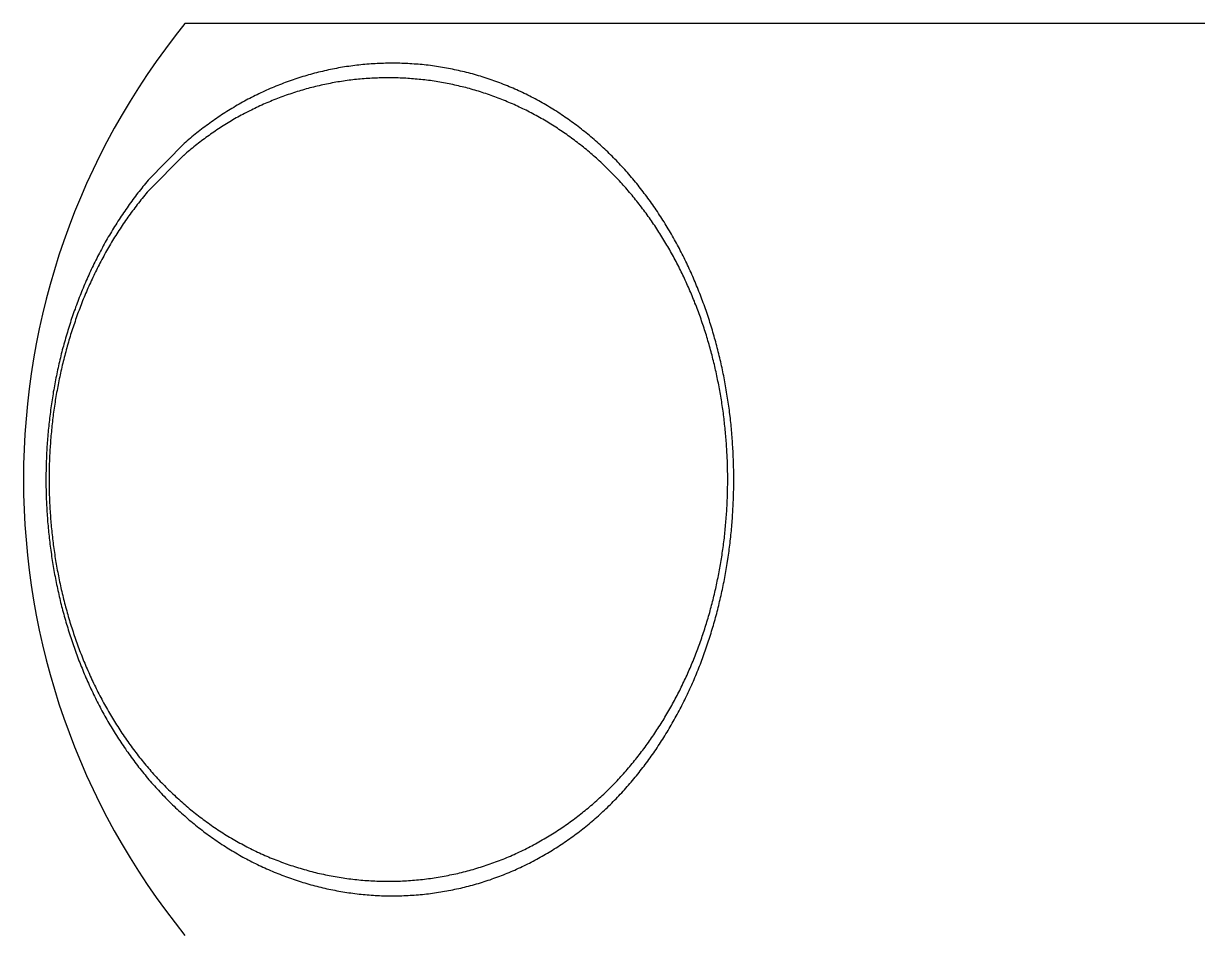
# Model space of a CAD drawing. Header units: millimetres. Extents: x 0 to 3800, y -67 to 2530.
# Drawn here: x 2319.7 to 2333.95, y 1515.23 to 1526.29 of the extents above; entities that cross this region are included whole.
import ezdxf

# ---------------------------------------------------------------- set-up
doc = ezdxf.new("R2010")
doc.units = ezdxf.units.MM
doc.layers.add('내부선 및 부속', color=4, linetype='Continuous')

msp = doc.modelspace()

# ---------------------------------------------------------------- linework, layer by layer
at = {"layer": '내부선 및 부속', "linetype": 'Continuous'}
for p, q in [((2363.939, 1526.289), (2321.663, 1526.289)), ((2321.654, 1524.833), (2321.217, 1524.387)), ((2321.648, 1524.691), (2321.221, 1524.26))]:
    msp.add_line(p, q, dxfattribs=at)
at = {"layer": '내부선 및 부속', "linetype": 'Continuous', "flags": 128}
for points in [[(2326.269, 1516.357), (2326.29, 1516.371), (2326.31, 1516.385), (2326.33, 1516.399), (2326.351, 1516.414), (2326.371, 1516.428), (2326.391, 1516.443), (2326.411, 1516.458), (2326.431, 1516.473), (2326.45, 1516.488), (2326.47, 1516.503), (2326.489, 1516.519), (2326.509, 1516.534), (2326.528, 1516.55), (2326.547, 1516.565), (2326.567, 1516.581), (2326.586, 1516.597), (2326.605, 1516.613), (2326.624, 1516.629), (2326.642, 1516.646), (2326.661, 1516.662), (2326.68, 1516.679), (2326.698, 1516.695), (2326.716, 1516.712), (2326.735, 1516.729), (2326.753, 1516.746), (2326.771, 1516.763), (2326.789, 1516.78), (2326.807, 1516.797), (2326.825, 1516.815), (2326.842, 1516.832), (2326.86, 1516.85), (2326.877, 1516.868), (2326.895, 1516.885), (2326.912, 1516.903), (2326.929, 1516.921), (2326.946, 1516.94), (2326.963, 1516.958), (2326.98, 1516.976), (2326.996, 1516.994), (2327.013, 1517.013), (2327.029, 1517.032), (2327.046, 1517.05), (2327.062, 1517.069), (2327.078, 1517.088), (2327.094, 1517.107), (2327.11, 1517.126), (2327.126, 1517.145), (2327.142, 1517.164), (2327.158, 1517.184), (2327.173, 1517.203), (2327.188, 1517.223), (2327.204, 1517.242), (2327.219, 1517.262), (2327.234, 1517.282), (2327.249, 1517.301), (2327.264, 1517.321), (2327.279, 1517.341), (2327.293, 1517.361), (2327.308, 1517.382), (2327.322, 1517.402), (2327.337, 1517.422), (2327.351, 1517.442), (2327.365, 1517.463), (2327.379, 1517.483), (2327.393, 1517.504), (2327.407, 1517.525), (2327.42, 1517.545), (2327.434, 1517.566), (2327.447, 1517.587), (2327.461, 1517.608), (2327.474, 1517.629), (2327.487, 1517.65), (2327.5, 1517.671), (2327.513, 1517.693), (2327.526, 1517.714), (2327.539, 1517.735), (2327.551, 1517.757), (2327.564, 1517.778), (2327.576, 1517.8), (2327.588, 1517.821), (2327.601, 1517.843), (2327.613, 1517.865), (2327.625, 1517.886), (2327.636, 1517.908), (2327.648, 1517.93), (2327.66, 1517.952), (2327.671, 1517.974), (2327.683, 1517.996), (2327.694, 1518.018), (2327.705, 1518.041), (2327.716, 1518.063), (2327.727, 1518.085), (2327.738, 1518.107), (2327.749, 1518.13), (2327.76, 1518.152), (2327.77, 1518.175), (2327.781, 1518.197), (2327.791, 1518.22), (2327.801, 1518.242), (2327.812, 1518.265), (2327.812, 1518.265), (2327.822, 1518.288), (2327.832, 1518.311), (2327.841, 1518.333), (2327.851, 1518.356), (2327.861, 1518.379), (2327.87, 1518.402), (2327.88, 1518.425), (2327.889, 1518.448), (2327.898, 1518.471), (2327.908, 1518.494), (2327.917, 1518.518), (2327.925, 1518.541), (2327.934, 1518.564), (2327.943, 1518.587), (2327.952, 1518.611), (2327.96, 1518.634), (2327.968, 1518.657), (2327.977, 1518.681), (2327.985, 1518.704), (2327.993, 1518.728), (2328.001, 1518.751), (2328.009, 1518.775), (2328.017, 1518.799), (2328.024, 1518.822), (2328.032, 1518.846), (2328.04, 1518.87), (2328.047, 1518.893), (2328.054, 1518.917), (2328.061, 1518.941), (2328.068, 1518.965), (2328.075, 1518.988), (2328.082, 1519.012), (2328.089, 1519.036), (2328.096, 1519.06), (2328.102, 1519.084), (2328.109, 1519.108), (2328.115, 1519.132), (2328.122, 1519.156), (2328.128, 1519.18), (2328.134, 1519.204), (2328.14, 1519.229), (2328.146, 1519.253), (2328.151, 1519.277), (2328.157, 1519.301), (2328.163, 1519.325), (2328.168, 1519.349), (2328.174, 1519.374), (2328.179, 1519.398), (2328.184, 1519.422), (2328.189, 1519.447), (2328.194, 1519.471), (2328.199, 1519.495), (2328.204, 1519.52), (2328.209, 1519.544), (2328.213, 1519.569), (2328.218, 1519.593), (2328.222, 1519.617), (2328.227, 1519.642), (2328.231, 1519.666), (2328.235, 1519.691), (2328.239, 1519.715), (2328.243, 1519.74), (2328.247, 1519.765), (2328.251, 1519.789), (2328.254, 1519.814), (2328.258, 1519.838), (2328.261, 1519.863), (2328.265, 1519.888), (2328.268, 1519.912), (2328.271, 1519.937), (2328.274, 1519.962), (2328.277, 1519.986), (2328.28, 1520.011), (2328.283, 1520.036), (2328.286, 1520.06), (2328.288, 1520.085), (2328.291, 1520.11), (2328.293, 1520.135), (2328.295, 1520.159), (2328.298, 1520.184), (2328.3, 1520.209), (2328.302, 1520.234), (2328.304, 1520.258), (2328.306, 1520.283), (2328.307, 1520.308), (2328.309, 1520.333), (2328.311, 1520.358), (2328.312, 1520.382), (2328.313, 1520.407), (2328.315, 1520.432), (2328.316, 1520.457), (2328.317, 1520.482), (2328.318, 1520.506), (2328.319, 1520.531), (2328.32, 1520.556), (2328.32, 1520.581), (2328.321, 1520.606), (2328.322, 1520.631), (2328.322, 1520.656), (2328.322, 1520.68), (2328.322, 1520.68), (2328.323, 1520.705), (2328.323, 1520.73), (2328.323, 1520.755), (2328.323, 1520.78), (2328.323, 1520.805), (2328.322, 1520.829), (2328.322, 1520.854), (2328.322, 1520.879), (2328.321, 1520.904), (2328.321, 1520.929), (2328.32, 1520.954), (2328.319, 1520.979), (2328.318, 1521.003), (2328.317, 1521.028), (2328.316, 1521.053), (2328.315, 1521.078), (2328.314, 1521.103), (2328.312, 1521.128), (2328.311, 1521.152), (2328.309, 1521.177), (2328.308, 1521.202), (2328.306, 1521.227), (2328.304, 1521.252), (2328.302, 1521.276), (2328.3, 1521.301), (2328.298, 1521.326), (2328.296, 1521.351), (2328.294, 1521.375), (2328.291, 1521.4), (2328.289, 1521.425), (2328.286, 1521.45), (2328.283, 1521.474), (2328.281, 1521.499), (2328.278, 1521.524), (2328.275, 1521.548), (2328.272, 1521.573), (2328.269, 1521.598), (2328.265, 1521.622), (2328.262, 1521.647), (2328.259, 1521.672), (2328.255, 1521.696), (2328.251, 1521.721), (2328.248, 1521.745), (2328.244, 1521.77), (2328.24, 1521.794), (2328.236, 1521.819), (2328.232, 1521.844), (2328.227, 1521.868), (2328.223, 1521.892), (2328.219, 1521.917), (2328.214, 1521.941), (2328.21, 1521.966), (2328.205, 1521.99), (2328.2, 1522.015), (2328.195, 1522.039), (2328.19, 1522.063), (2328.185, 1522.088), (2328.18, 1522.112), (2328.175, 1522.136), (2328.169, 1522.16), (2328.164, 1522.185), (2328.158, 1522.209), (2328.153, 1522.233), (2328.147, 1522.257), (2328.141, 1522.281), (2328.135, 1522.306), (2328.129, 1522.33), (2328.123, 1522.354), (2328.116, 1522.378), (2328.11, 1522.402), (2328.104, 1522.426), (2328.097, 1522.45), (2328.09, 1522.474), (2328.084, 1522.498), (2328.077, 1522.522), (2328.07, 1522.545), (2328.063, 1522.569), (2328.056, 1522.593), (2328.048, 1522.617), (2328.041, 1522.641), (2328.033, 1522.664), (2328.026, 1522.688), (2328.018, 1522.712), (2328.01, 1522.735), (2328.003, 1522.759), (2327.995, 1522.782), (2327.987, 1522.806), (2327.978, 1522.829), (2327.97, 1522.853), (2327.962, 1522.876), (2327.953, 1522.899), (2327.945, 1522.923), (2327.936, 1522.946), (2327.927, 1522.969), (2327.918, 1522.993), (2327.909, 1523.016), (2327.9, 1523.039), (2327.891, 1523.062), (2327.882, 1523.085), (2327.872, 1523.108), (2327.872, 1523.108), (2327.863, 1523.131), (2327.853, 1523.154), (2327.843, 1523.177), (2327.834, 1523.2), (2327.824, 1523.222), (2327.814, 1523.245), (2327.804, 1523.268), (2327.793, 1523.29), (2327.783, 1523.313), (2327.772, 1523.336), (2327.762, 1523.358), (2327.751, 1523.381), (2327.74, 1523.403), (2327.73, 1523.425), (2327.719, 1523.448), (2327.708, 1523.47), (2327.696, 1523.492), (2327.685, 1523.514), (2327.674, 1523.536), (2327.662, 1523.558), (2327.651, 1523.58), (2327.639, 1523.602), (2327.627, 1523.624), (2327.615, 1523.646), (2327.603, 1523.667), (2327.591, 1523.689), (2327.579, 1523.711), (2327.566, 1523.732), (2327.554, 1523.754), (2327.541, 1523.775), (2327.528, 1523.797), (2327.516, 1523.818), (2327.503, 1523.839), (2327.49, 1523.86), (2327.477, 1523.882), (2327.463, 1523.903), (2327.45, 1523.924), (2327.437, 1523.944), (2327.423, 1523.965), (2327.409, 1523.986), (2327.396, 1524.007), (2327.382, 1524.027), (2327.368, 1524.048), (2327.354, 1524.068), (2327.339, 1524.089), (2327.325, 1524.109), (2327.311, 1524.129), (2327.296, 1524.149), (2327.281, 1524.17), (2327.267, 1524.19), (2327.252, 1524.209), (2327.237, 1524.229), (2327.222, 1524.249), (2327.207, 1524.269), (2327.191, 1524.288), (2327.176, 1524.308), (2327.161, 1524.327), (2327.145, 1524.347), (2327.129, 1524.366), (2327.113, 1524.385), (2327.097, 1524.404), (2327.081, 1524.423), (2327.065, 1524.442), (2327.049, 1524.461), (2327.033, 1524.48), (2327.016, 1524.498), (2327, 1524.517), (2326.983, 1524.535), (2326.966, 1524.553), (2326.949, 1524.572), (2326.932, 1524.59), (2326.915, 1524.608), (2326.898, 1524.626), (2326.881, 1524.644), (2326.863, 1524.661), (2326.846, 1524.679), (2326.828, 1524.696), (2326.81, 1524.714), (2326.793, 1524.731), (2326.775, 1524.748), (2326.757, 1524.766), (2326.738, 1524.783), (2326.72, 1524.799), (2326.702, 1524.816), (2326.683, 1524.833), (2326.665, 1524.849), (2326.646, 1524.866), (2326.627, 1524.882), (2326.609, 1524.898), (2326.59, 1524.914), (2326.571, 1524.93), (2326.551, 1524.946), (2326.532, 1524.962), (2326.513, 1524.978), (2326.493, 1524.993), (2326.474, 1525.008), (2326.454, 1525.024), (2326.435, 1525.039), (2326.415, 1525.054), (2326.395, 1525.069), (2326.395, 1525.069), (2326.375, 1525.083), (2326.355, 1525.098), (2326.335, 1525.112), (2326.314, 1525.127), (2326.294, 1525.141), (2326.273, 1525.155), (2326.253, 1525.169), (2326.232, 1525.183), (2326.211, 1525.197), (2326.191, 1525.21), (2326.17, 1525.224), (2326.149, 1525.237), (2326.128, 1525.25), (2326.107, 1525.263), (2326.085, 1525.276), (2326.064, 1525.289), (2326.043, 1525.301), (2326.021, 1525.314), (2325.999, 1525.326), (2325.978, 1525.338), (2325.956, 1525.35), (2325.934, 1525.362), (2325.912, 1525.374), (2325.89, 1525.386), (2325.868, 1525.397), (2325.846, 1525.408), (2325.824, 1525.42), (2325.802, 1525.431), (2325.779, 1525.441), (2325.757, 1525.452), (2325.734, 1525.463), (2325.712, 1525.473), (2325.689, 1525.483), (2325.667, 1525.494), (2325.644, 1525.504), (2325.621, 1525.513), (2325.598, 1525.523), (2325.575, 1525.533), (2325.552, 1525.542), (2325.529, 1525.551), (2325.506, 1525.56), (2325.483, 1525.569), (2325.459, 1525.578), (2325.436, 1525.586), (2325.413, 1525.595), (2325.389, 1525.603), (2325.366, 1525.611), (2325.342, 1525.619), (2325.319, 1525.627), (2325.295, 1525.634), (2325.271, 1525.642), (2325.248, 1525.649), (2325.224, 1525.656), (2325.2, 1525.663), (2325.176, 1525.67), (2325.152, 1525.677), (2325.128, 1525.683), (2325.104, 1525.69), (2325.08, 1525.696), (2325.056, 1525.702), (2325.032, 1525.708), (2325.008, 1525.713), (2324.983, 1525.719), (2324.959, 1525.724), (2324.935, 1525.729), (2324.91, 1525.734), (2324.886, 1525.739), (2324.862, 1525.744), (2324.837, 1525.749), (2324.813, 1525.753), (2324.788, 1525.757), (2324.764, 1525.761), (2324.739, 1525.765), (2324.715, 1525.769), (2324.69, 1525.772), (2324.665, 1525.776), (2324.641, 1525.779), (2324.616, 1525.782), (2324.591, 1525.785), (2324.567, 1525.787), (2324.542, 1525.79), (2324.517, 1525.792), (2324.493, 1525.794), (2324.468, 1525.796), (2324.443, 1525.798), (2324.418, 1525.8), (2324.393, 1525.802), (2324.369, 1525.803), (2324.344, 1525.804), (2324.319, 1525.805), (2324.294, 1525.806), (2324.269, 1525.807), (2324.244, 1525.807), (2324.22, 1525.807), (2324.195, 1525.808), (2324.17, 1525.808), (2324.145, 1525.808), (2324.12, 1525.807), (2324.095, 1525.807), (2324.071, 1525.806), (2324.071, 1525.806), (2324.046, 1525.805), (2324.021, 1525.804), (2323.996, 1525.803), (2323.971, 1525.802), (2323.947, 1525.8), (2323.922, 1525.799), (2323.897, 1525.797), (2323.872, 1525.795), (2323.847, 1525.793), (2323.823, 1525.79), (2323.798, 1525.788), (2323.773, 1525.785), (2323.749, 1525.782), (2323.724, 1525.779), (2323.699, 1525.776), (2323.675, 1525.773), (2323.65, 1525.769), (2323.625, 1525.766), (2323.601, 1525.762), (2323.576, 1525.758), (2323.552, 1525.754), (2323.527, 1525.75), (2323.503, 1525.745), (2323.479, 1525.74), (2323.454, 1525.736), (2323.43, 1525.731), (2323.406, 1525.726), (2323.381, 1525.72), (2323.357, 1525.715), (2323.333, 1525.709), (2323.309, 1525.704), (2323.284, 1525.698), (2323.26, 1525.692), (2323.236, 1525.685), (2323.212, 1525.679), (2323.188, 1525.672), (2323.164, 1525.666), (2323.141, 1525.659), (2323.117, 1525.652), (2323.093, 1525.645), (2323.069, 1525.637), (2323.046, 1525.63), (2323.022, 1525.622), (2322.998, 1525.614), (2322.975, 1525.606), (2322.951, 1525.598), (2322.928, 1525.59), (2322.905, 1525.581), (2322.881, 1525.573), (2322.858, 1525.564), (2322.835, 1525.555), (2322.812, 1525.546), (2322.789, 1525.537), (2322.766, 1525.528), (2322.743, 1525.518), (2322.72, 1525.508), (2322.697, 1525.499), (2322.674, 1525.489), (2322.651, 1525.479), (2322.629, 1525.468), (2322.606, 1525.458), (2322.584, 1525.447), (2322.561, 1525.437), (2322.539, 1525.426), (2322.517, 1525.415), (2322.494, 1525.404), (2322.472, 1525.393), (2322.45, 1525.381), (2322.428, 1525.37), (2322.406, 1525.358), (2322.384, 1525.346), (2322.363, 1525.334), (2322.341, 1525.322), (2322.319, 1525.31), (2322.298, 1525.297), (2322.276, 1525.285), (2322.255, 1525.272), (2322.233, 1525.259), (2322.212, 1525.246), (2322.191, 1525.233), (2322.17, 1525.22), (2322.149, 1525.207), (2322.128, 1525.193), (2322.107, 1525.18), (2322.087, 1525.166), (2322.066, 1525.152), (2322.045, 1525.138), (2322.025, 1525.124), (2322.004, 1525.11), (2321.984, 1525.096), (2321.964, 1525.081), (2321.944, 1525.066), (2321.924, 1525.052), (2321.904, 1525.037), (2321.884, 1525.022), (2321.864, 1525.007), (2321.845, 1524.992), (2321.825, 1524.976), (2321.806, 1524.961), (2321.786, 1524.945), (2321.786, 1524.945), (2321.767, 1524.93), (2321.748, 1524.914), (2321.729, 1524.898), (2321.71, 1524.882), (2321.691, 1524.866), (2321.672, 1524.849), (2321.654, 1524.833), (2321.654, 1524.833)], [(2326.204, 1516.511), (2326.223, 1516.524), (2326.242, 1516.537), (2326.261, 1516.55), (2326.28, 1516.563), (2326.299, 1516.576), (2326.318, 1516.589), (2326.336, 1516.603), (2326.355, 1516.616), (2326.373, 1516.63), (2326.392, 1516.644), (2326.41, 1516.658), (2326.429, 1516.672), (2326.447, 1516.686), (2326.465, 1516.7), (2326.483, 1516.714), (2326.501, 1516.729), (2326.519, 1516.743), (2326.537, 1516.758), (2326.554, 1516.772), (2326.572, 1516.787), (2326.59, 1516.802), (2326.607, 1516.817), (2326.624, 1516.832), (2326.642, 1516.848), (2326.659, 1516.863), (2326.676, 1516.878), (2326.693, 1516.894), (2326.71, 1516.91), (2326.727, 1516.925), (2326.744, 1516.941), (2326.76, 1516.957), (2326.777, 1516.973), (2326.794, 1516.989), (2326.81, 1517.005), (2326.826, 1517.021), (2326.843, 1517.038), (2326.859, 1517.054), (2326.875, 1517.071), (2326.891, 1517.087), (2326.907, 1517.104), (2326.922, 1517.121), (2326.938, 1517.138), (2326.954, 1517.155), (2326.969, 1517.172), (2326.985, 1517.189), (2327, 1517.206), (2327.015, 1517.224), (2327.03, 1517.241), (2327.045, 1517.258), (2327.06, 1517.276), (2327.075, 1517.294), (2327.09, 1517.311), (2327.104, 1517.329), (2327.119, 1517.347), (2327.134, 1517.365), (2327.148, 1517.383), (2327.162, 1517.401), (2327.176, 1517.419), (2327.19, 1517.437), (2327.204, 1517.456), (2327.218, 1517.474), (2327.232, 1517.492), (2327.246, 1517.511), (2327.259, 1517.53), (2327.273, 1517.548), (2327.286, 1517.567), (2327.3, 1517.586), (2327.313, 1517.605), (2327.326, 1517.624), (2327.339, 1517.643), (2327.352, 1517.662), (2327.365, 1517.681), (2327.378, 1517.7), (2327.39, 1517.719), (2327.403, 1517.738), (2327.415, 1517.758), (2327.428, 1517.777), (2327.44, 1517.797), (2327.452, 1517.816), (2327.464, 1517.836), (2327.476, 1517.856), (2327.488, 1517.875), (2327.5, 1517.895), (2327.512, 1517.915), (2327.523, 1517.935), (2327.535, 1517.955), (2327.546, 1517.975), (2327.558, 1517.995), (2327.569, 1518.015), (2327.58, 1518.035), (2327.591, 1518.055), (2327.602, 1518.076), (2327.613, 1518.096), (2327.624, 1518.116), (2327.634, 1518.137), (2327.645, 1518.157), (2327.655, 1518.178), (2327.666, 1518.198), (2327.676, 1518.219), (2327.686, 1518.24), (2327.686, 1518.24), (2327.696, 1518.26), (2327.706, 1518.281), (2327.716, 1518.302), (2327.726, 1518.323), (2327.736, 1518.344), (2327.745, 1518.365), (2327.755, 1518.386), (2327.764, 1518.407), (2327.774, 1518.428), (2327.783, 1518.449), (2327.792, 1518.47), (2327.801, 1518.491), (2327.81, 1518.513), (2327.819, 1518.534), (2327.828, 1518.555), (2327.836, 1518.577), (2327.845, 1518.598), (2327.853, 1518.619), (2327.862, 1518.641), (2327.87, 1518.662), (2327.878, 1518.684), (2327.886, 1518.705), (2327.894, 1518.727), (2327.902, 1518.749), (2327.91, 1518.77), (2327.918, 1518.792), (2327.926, 1518.814), (2327.933, 1518.836), (2327.941, 1518.857), (2327.948, 1518.879), (2327.955, 1518.901), (2327.963, 1518.923), (2327.97, 1518.945), (2327.977, 1518.967), (2327.984, 1518.989), (2327.99, 1519.011), (2327.997, 1519.033), (2328.004, 1519.055), (2328.01, 1519.077), (2328.017, 1519.099), (2328.023, 1519.121), (2328.03, 1519.143), (2328.036, 1519.166), (2328.042, 1519.188), (2328.048, 1519.21), (2328.054, 1519.232), (2328.06, 1519.255), (2328.065, 1519.277), (2328.071, 1519.299), (2328.077, 1519.322), (2328.082, 1519.344), (2328.087, 1519.366), (2328.093, 1519.389), (2328.098, 1519.411), (2328.103, 1519.434), (2328.108, 1519.456), (2328.113, 1519.479), (2328.118, 1519.501), (2328.123, 1519.524), (2328.127, 1519.546), (2328.132, 1519.569), (2328.136, 1519.592), (2328.141, 1519.614), (2328.145, 1519.637), (2328.149, 1519.66), (2328.153, 1519.682), (2328.158, 1519.705), (2328.161, 1519.728), (2328.165, 1519.75), (2328.169, 1519.773), (2328.173, 1519.796), (2328.176, 1519.819), (2328.18, 1519.841), (2328.183, 1519.864), (2328.187, 1519.887), (2328.19, 1519.91), (2328.193, 1519.933), (2328.196, 1519.956), (2328.199, 1519.978), (2328.202, 1520.001), (2328.205, 1520.024), (2328.208, 1520.047), (2328.21, 1520.07), (2328.213, 1520.093), (2328.215, 1520.116), (2328.218, 1520.139), (2328.22, 1520.162), (2328.222, 1520.185), (2328.224, 1520.208), (2328.226, 1520.231), (2328.228, 1520.254), (2328.23, 1520.277), (2328.232, 1520.3), (2328.234, 1520.323), (2328.235, 1520.346), (2328.237, 1520.369), (2328.238, 1520.392), (2328.24, 1520.415), (2328.241, 1520.438), (2328.242, 1520.461), (2328.242, 1520.461), (2328.243, 1520.484), (2328.244, 1520.507), (2328.245, 1520.53), (2328.246, 1520.553), (2328.246, 1520.576), (2328.247, 1520.599), (2328.248, 1520.622), (2328.248, 1520.645), (2328.248, 1520.668), (2328.249, 1520.691), (2328.249, 1520.714), (2328.249, 1520.737), (2328.249, 1520.76), (2328.249, 1520.783), (2328.249, 1520.806), (2328.249, 1520.829), (2328.248, 1520.852), (2328.248, 1520.875), (2328.248, 1520.898), (2328.247, 1520.921), (2328.246, 1520.945), (2328.246, 1520.968), (2328.245, 1520.991), (2328.244, 1521.014), (2328.243, 1521.037), (2328.242, 1521.06), (2328.24, 1521.083), (2328.239, 1521.106), (2328.238, 1521.129), (2328.236, 1521.152), (2328.235, 1521.175), (2328.233, 1521.198), (2328.232, 1521.221), (2328.23, 1521.244), (2328.228, 1521.266), (2328.226, 1521.289), (2328.224, 1521.312), (2328.222, 1521.335), (2328.22, 1521.358), (2328.217, 1521.381), (2328.215, 1521.404), (2328.212, 1521.427), (2328.21, 1521.45), (2328.207, 1521.473), (2328.204, 1521.495), (2328.202, 1521.518), (2328.199, 1521.541), (2328.196, 1521.564), (2328.193, 1521.587), (2328.189, 1521.61), (2328.186, 1521.632), (2328.183, 1521.655), (2328.179, 1521.678), (2328.176, 1521.701), (2328.172, 1521.723), (2328.168, 1521.746), (2328.165, 1521.769), (2328.161, 1521.791), (2328.157, 1521.814), (2328.153, 1521.837), (2328.149, 1521.859), (2328.144, 1521.882), (2328.14, 1521.905), (2328.136, 1521.927), (2328.131, 1521.95), (2328.127, 1521.972), (2328.122, 1521.995), (2328.117, 1522.017), (2328.112, 1522.04), (2328.107, 1522.062), (2328.102, 1522.085), (2328.097, 1522.107), (2328.092, 1522.13), (2328.087, 1522.152), (2328.081, 1522.174), (2328.076, 1522.197), (2328.07, 1522.219), (2328.064, 1522.241), (2328.059, 1522.264), (2328.053, 1522.286), (2328.047, 1522.308), (2328.041, 1522.33), (2328.035, 1522.352), (2328.029, 1522.375), (2328.022, 1522.397), (2328.016, 1522.419), (2328.009, 1522.441), (2328.003, 1522.463), (2327.996, 1522.485), (2327.99, 1522.507), (2327.983, 1522.529), (2327.976, 1522.551), (2327.969, 1522.573), (2327.962, 1522.595), (2327.954, 1522.617), (2327.947, 1522.639), (2327.94, 1522.66), (2327.932, 1522.682), (2327.925, 1522.704), (2327.917, 1522.726), (2327.917, 1522.726), (2327.909, 1522.747), (2327.901, 1522.769), (2327.893, 1522.791), (2327.885, 1522.812), (2327.877, 1522.834), (2327.869, 1522.855), (2327.861, 1522.877), (2327.852, 1522.898), (2327.844, 1522.92), (2327.835, 1522.941), (2327.826, 1522.962), (2327.818, 1522.984), (2327.809, 1523.005), (2327.8, 1523.026), (2327.791, 1523.047), (2327.782, 1523.069), (2327.772, 1523.09), (2327.763, 1523.111), (2327.754, 1523.132), (2327.744, 1523.153), (2327.734, 1523.174), (2327.725, 1523.195), (2327.715, 1523.215), (2327.705, 1523.236), (2327.695, 1523.257), (2327.685, 1523.278), (2327.675, 1523.298), (2327.664, 1523.319), (2327.654, 1523.34), (2327.643, 1523.36), (2327.633, 1523.381), (2327.622, 1523.401), (2327.611, 1523.421), (2327.601, 1523.442), (2327.59, 1523.462), (2327.579, 1523.482), (2327.567, 1523.502), (2327.556, 1523.523), (2327.545, 1523.543), (2327.533, 1523.563), (2327.522, 1523.583), (2327.51, 1523.602), (2327.498, 1523.622), (2327.487, 1523.642), (2327.475, 1523.662), (2327.463, 1523.682), (2327.451, 1523.701), (2327.438, 1523.721), (2327.426, 1523.74), (2327.414, 1523.76), (2327.401, 1523.779), (2327.389, 1523.798), (2327.376, 1523.818), (2327.363, 1523.837), (2327.35, 1523.856), (2327.337, 1523.875), (2327.324, 1523.894), (2327.311, 1523.913), (2327.298, 1523.932), (2327.285, 1523.95), (2327.271, 1523.969), (2327.258, 1523.988), (2327.244, 1524.006), (2327.23, 1524.025), (2327.216, 1524.043), (2327.202, 1524.062), (2327.188, 1524.08), (2327.174, 1524.098), (2327.16, 1524.116), (2327.146, 1524.134), (2327.131, 1524.152), (2327.117, 1524.17), (2327.102, 1524.188), (2327.088, 1524.206), (2327.073, 1524.224), (2327.058, 1524.241), (2327.043, 1524.259), (2327.028, 1524.276), (2327.013, 1524.294), (2326.998, 1524.311), (2326.982, 1524.328), (2326.967, 1524.345), (2326.952, 1524.362), (2326.936, 1524.379), (2326.92, 1524.396), (2326.904, 1524.413), (2326.889, 1524.43), (2326.873, 1524.446), (2326.856, 1524.463), (2326.84, 1524.479), (2326.824, 1524.495), (2326.808, 1524.512), (2326.791, 1524.528), (2326.775, 1524.544), (2326.758, 1524.56), (2326.742, 1524.576), (2326.725, 1524.592), (2326.708, 1524.607), (2326.691, 1524.623), (2326.674, 1524.638), (2326.674, 1524.638), (2326.657, 1524.654), (2326.639, 1524.669), (2326.622, 1524.684), (2326.605, 1524.699), (2326.587, 1524.714), (2326.57, 1524.729), (2326.552, 1524.744), (2326.534, 1524.759), (2326.517, 1524.774), (2326.499, 1524.788), (2326.481, 1524.802), (2326.463, 1524.817), (2326.444, 1524.831), (2326.426, 1524.845), (2326.408, 1524.859), (2326.389, 1524.873), (2326.371, 1524.887), (2326.352, 1524.9), (2326.334, 1524.914), (2326.315, 1524.927), (2326.296, 1524.941), (2326.277, 1524.954), (2326.258, 1524.967), (2326.239, 1524.98), (2326.22, 1524.993), (2326.201, 1525.005), (2326.182, 1525.018), (2326.163, 1525.031), (2326.143, 1525.043), (2326.124, 1525.055), (2326.104, 1525.068), (2326.084, 1525.08), (2326.065, 1525.092), (2326.045, 1525.103), (2326.025, 1525.115), (2326.005, 1525.127), (2325.985, 1525.138), (2325.965, 1525.149), (2325.945, 1525.161), (2325.925, 1525.172), (2325.905, 1525.183), (2325.884, 1525.194), (2325.864, 1525.204), (2325.843, 1525.215), (2325.823, 1525.225), (2325.802, 1525.236), (2325.782, 1525.246), (2325.761, 1525.256), (2325.74, 1525.266), (2325.719, 1525.276), (2325.699, 1525.286), (2325.678, 1525.295), (2325.657, 1525.305), (2325.636, 1525.314), (2325.614, 1525.323), (2325.593, 1525.332), (2325.572, 1525.341), (2325.551, 1525.35), (2325.529, 1525.359), (2325.508, 1525.368), (2325.487, 1525.376), (2325.465, 1525.384), (2325.444, 1525.392), (2325.422, 1525.4), (2325.4, 1525.408), (2325.379, 1525.416), (2325.357, 1525.424), (2325.335, 1525.431), (2325.313, 1525.439), (2325.291, 1525.446), (2325.27, 1525.453), (2325.248, 1525.46), (2325.226, 1525.467), (2325.204, 1525.473), (2325.181, 1525.48), (2325.159, 1525.486), (2325.137, 1525.493), (2325.115, 1525.499), (2325.093, 1525.505), (2325.07, 1525.511), (2325.048, 1525.516), (2325.026, 1525.522), (2325.003, 1525.527), (2324.981, 1525.533), (2324.959, 1525.538), (2324.936, 1525.543), (2324.914, 1525.548), (2324.891, 1525.553), (2324.868, 1525.557), (2324.846, 1525.562), (2324.823, 1525.566), (2324.801, 1525.57), (2324.778, 1525.574), (2324.755, 1525.578), (2324.733, 1525.582), (2324.71, 1525.586), (2324.687, 1525.589), (2324.664, 1525.593), (2324.641, 1525.596), (2324.619, 1525.599), (2324.619, 1525.599), (2324.596, 1525.602), (2324.573, 1525.605), (2324.55, 1525.607), (2324.527, 1525.61), (2324.504, 1525.612), (2324.481, 1525.614), (2324.458, 1525.616), (2324.435, 1525.618), (2324.412, 1525.62), (2324.389, 1525.622), (2324.366, 1525.623), (2324.343, 1525.625), (2324.32, 1525.626), (2324.297, 1525.627), (2324.274, 1525.628), (2324.251, 1525.629), (2324.228, 1525.63), (2324.205, 1525.63), (2324.182, 1525.63), (2324.159, 1525.631), (2324.136, 1525.631), (2324.113, 1525.631), (2324.09, 1525.631), (2324.067, 1525.63), (2324.044, 1525.63), (2324.021, 1525.629), (2323.998, 1525.628), (2323.975, 1525.627), (2323.952, 1525.626), (2323.929, 1525.625), (2323.906, 1525.624), (2323.883, 1525.622), (2323.86, 1525.621), (2323.837, 1525.619), (2323.814, 1525.617), (2323.791, 1525.615), (2323.768, 1525.613), (2323.745, 1525.611), (2323.722, 1525.608), (2323.7, 1525.606), (2323.677, 1525.603), (2323.654, 1525.6), (2323.631, 1525.597), (2323.608, 1525.594), (2323.585, 1525.591), (2323.563, 1525.587), (2323.54, 1525.583), (2323.517, 1525.58), (2323.494, 1525.576), (2323.472, 1525.572), (2323.449, 1525.568), (2323.426, 1525.563), (2323.404, 1525.559), (2323.381, 1525.554), (2323.359, 1525.55), (2323.336, 1525.545), (2323.314, 1525.54), (2323.291, 1525.535), (2323.269, 1525.53), (2323.246, 1525.524), (2323.224, 1525.519), (2323.202, 1525.513), (2323.179, 1525.507), (2323.157, 1525.501), (2323.135, 1525.495), (2323.113, 1525.489), (2323.091, 1525.482), (2323.069, 1525.476), (2323.047, 1525.469), (2323.025, 1525.463), (2323.003, 1525.456), (2322.981, 1525.449), (2322.959, 1525.441), (2322.937, 1525.434), (2322.915, 1525.427), (2322.893, 1525.419), (2322.872, 1525.411), (2322.85, 1525.404), (2322.828, 1525.396), (2322.807, 1525.387), (2322.785, 1525.379), (2322.764, 1525.371), (2322.742, 1525.362), (2322.721, 1525.354), (2322.7, 1525.345), (2322.679, 1525.336), (2322.657, 1525.327), (2322.636, 1525.318), (2322.615, 1525.309), (2322.594, 1525.299), (2322.573, 1525.29), (2322.552, 1525.28), (2322.531, 1525.27), (2322.511, 1525.26), (2322.49, 1525.25), (2322.469, 1525.24), (2322.449, 1525.23), (2322.428, 1525.219), (2322.408, 1525.209), (2322.387, 1525.198), (2322.387, 1525.198), (2322.367, 1525.187), (2322.347, 1525.176), (2322.326, 1525.165), (2322.306, 1525.154), (2322.286, 1525.143), (2322.266, 1525.131), (2322.246, 1525.12), (2322.226, 1525.108), (2322.206, 1525.096), (2322.187, 1525.084), (2322.167, 1525.072), (2322.147, 1525.06), (2322.128, 1525.048), (2322.108, 1525.035), (2322.089, 1525.023), (2322.07, 1525.01), (2322.051, 1524.998), (2322.031, 1524.985), (2322.012, 1524.972), (2321.993, 1524.959), (2321.974, 1524.946), (2321.956, 1524.932), (2321.937, 1524.919), (2321.918, 1524.905), (2321.9, 1524.892), (2321.881, 1524.878), (2321.863, 1524.864), (2321.844, 1524.85), (2321.826, 1524.836), (2321.808, 1524.822), (2321.79, 1524.808), (2321.772, 1524.794), (2321.754, 1524.779), (2321.736, 1524.765), (2321.718, 1524.75), (2321.701, 1524.735), (2321.683, 1524.72), (2321.665, 1524.705), (2321.648, 1524.69), (2321.648, 1524.69)], [(2321.217, 1524.387), (2321.201, 1524.368), (2321.185, 1524.349), (2321.169, 1524.33), (2321.154, 1524.311), (2321.138, 1524.292), (2321.123, 1524.272), (2321.107, 1524.253), (2321.092, 1524.234), (2321.077, 1524.214), (2321.062, 1524.194), (2321.047, 1524.175), (2321.032, 1524.155), (2321.018, 1524.135), (2321.003, 1524.115), (2320.988, 1524.095), (2320.974, 1524.075), (2320.96, 1524.054), (2320.946, 1524.034), (2320.932, 1524.014), (2320.918, 1523.993), (2320.904, 1523.973), (2320.89, 1523.952), (2320.876, 1523.932), (2320.863, 1523.911), (2320.849, 1523.89), (2320.836, 1523.869), (2320.823, 1523.848), (2320.81, 1523.827), (2320.797, 1523.806), (2320.784, 1523.785), (2320.771, 1523.764), (2320.758, 1523.743), (2320.746, 1523.721), (2320.733, 1523.7), (2320.721, 1523.679), (2320.709, 1523.657), (2320.696, 1523.636), (2320.684, 1523.614), (2320.672, 1523.592), (2320.661, 1523.571), (2320.649, 1523.549), (2320.637, 1523.527), (2320.626, 1523.505), (2320.614, 1523.483), (2320.603, 1523.461), (2320.592, 1523.439), (2320.581, 1523.417), (2320.57, 1523.395), (2320.559, 1523.372), (2320.548, 1523.35), (2320.537, 1523.328), (2320.527, 1523.306), (2320.516, 1523.283), (2320.506, 1523.261), (2320.496, 1523.238), (2320.485, 1523.216), (2320.475, 1523.193), (2320.465, 1523.17), (2320.456, 1523.148), (2320.446, 1523.125), (2320.436, 1523.102), (2320.427, 1523.079), (2320.417, 1523.056), (2320.408, 1523.033), (2320.399, 1523.011), (2320.39, 1522.988), (2320.381, 1522.964), (2320.372, 1522.941), (2320.363, 1522.918), (2320.354, 1522.895), (2320.346, 1522.872), (2320.337, 1522.849), (2320.329, 1522.825), (2320.32, 1522.802), (2320.312, 1522.779), (2320.304, 1522.755), (2320.296, 1522.732), (2320.288, 1522.709), (2320.28, 1522.685), (2320.273, 1522.662), (2320.265, 1522.638), (2320.258, 1522.614), (2320.25, 1522.591), (2320.243, 1522.567), (2320.236, 1522.543), (2320.229, 1522.52), (2320.222, 1522.496), (2320.215, 1522.472), (2320.208, 1522.448), (2320.201, 1522.425), (2320.195, 1522.401), (2320.188, 1522.377), (2320.182, 1522.353), (2320.175, 1522.329), (2320.169, 1522.305), (2320.163, 1522.281), (2320.157, 1522.257), (2320.151, 1522.233), (2320.146, 1522.209), (2320.14, 1522.185), (2320.14, 1522.185), (2320.134, 1522.161), (2320.129, 1522.137), (2320.123, 1522.113), (2320.118, 1522.088), (2320.113, 1522.064), (2320.108, 1522.04), (2320.103, 1522.016), (2320.098, 1521.992), (2320.093, 1521.967), (2320.088, 1521.943), (2320.084, 1521.919), (2320.079, 1521.894), (2320.075, 1521.87), (2320.071, 1521.846), (2320.066, 1521.821), (2320.062, 1521.797), (2320.058, 1521.772), (2320.054, 1521.748), (2320.05, 1521.723), (2320.047, 1521.699), (2320.043, 1521.675), (2320.04, 1521.65), (2320.036, 1521.626), (2320.033, 1521.601), (2320.03, 1521.576), (2320.026, 1521.552), (2320.023, 1521.527), (2320.02, 1521.503), (2320.018, 1521.478), (2320.015, 1521.454), (2320.012, 1521.429), (2320.01, 1521.404), (2320.007, 1521.38), (2320.005, 1521.355), (2320.002, 1521.331), (2320, 1521.306), (2319.998, 1521.281), (2319.996, 1521.257), (2319.994, 1521.232), (2319.993, 1521.207), (2319.991, 1521.183), (2319.989, 1521.158), (2319.988, 1521.133), (2319.986, 1521.108), (2319.985, 1521.084), (2319.984, 1521.059), (2319.983, 1521.034), (2319.982, 1521.01), (2319.981, 1520.985), (2319.98, 1520.96), (2319.979, 1520.935), (2319.978, 1520.911), (2319.978, 1520.886), (2319.978, 1520.861), (2319.977, 1520.836), (2319.977, 1520.812), (2319.977, 1520.787), (2319.977, 1520.762), (2319.977, 1520.737), (2319.977, 1520.713), (2319.977, 1520.688), (2319.977, 1520.663), (2319.978, 1520.638), (2319.978, 1520.614), (2319.979, 1520.589), (2319.98, 1520.564), (2319.98, 1520.54), (2319.981, 1520.515), (2319.982, 1520.49), (2319.983, 1520.465), (2319.985, 1520.441), (2319.986, 1520.416), (2319.987, 1520.391), (2319.989, 1520.367), (2319.99, 1520.342), (2319.992, 1520.317), (2319.994, 1520.292), (2319.995, 1520.268), (2319.997, 1520.243), (2319.999, 1520.218), (2320.002, 1520.194), (2320.004, 1520.169), (2320.006, 1520.145), (2320.009, 1520.12), (2320.011, 1520.095), (2320.014, 1520.071), (2320.016, 1520.046), (2320.019, 1520.021), (2320.022, 1519.997), (2320.025, 1519.972), (2320.028, 1519.948), (2320.032, 1519.923), (2320.035, 1519.899), (2320.038, 1519.874), (2320.042, 1519.85), (2320.045, 1519.825), (2320.049, 1519.801), (2320.053, 1519.776), (2320.057, 1519.752), (2320.061, 1519.727), (2320.061, 1519.727), (2320.065, 1519.703), (2320.069, 1519.679), (2320.073, 1519.654), (2320.078, 1519.63), (2320.082, 1519.606), (2320.087, 1519.581), (2320.091, 1519.557), (2320.096, 1519.533), (2320.101, 1519.508), (2320.106, 1519.484), (2320.111, 1519.46), (2320.116, 1519.436), (2320.121, 1519.412), (2320.127, 1519.387), (2320.132, 1519.363), (2320.138, 1519.339), (2320.143, 1519.315), (2320.149, 1519.291), (2320.155, 1519.267), (2320.161, 1519.243), (2320.167, 1519.219), (2320.173, 1519.195), (2320.179, 1519.171), (2320.186, 1519.147), (2320.192, 1519.123), (2320.199, 1519.099), (2320.205, 1519.076), (2320.212, 1519.052), (2320.219, 1519.028), (2320.226, 1519.004), (2320.233, 1518.981), (2320.24, 1518.957), (2320.247, 1518.933), (2320.255, 1518.91), (2320.262, 1518.886), (2320.27, 1518.862), (2320.277, 1518.839), (2320.285, 1518.815), (2320.293, 1518.792), (2320.301, 1518.768), (2320.309, 1518.745), (2320.317, 1518.722), (2320.325, 1518.698), (2320.334, 1518.675), (2320.342, 1518.652), (2320.351, 1518.629), (2320.359, 1518.605), (2320.368, 1518.582), (2320.377, 1518.559), (2320.386, 1518.536), (2320.395, 1518.513), (2320.404, 1518.49), (2320.414, 1518.467), (2320.423, 1518.444), (2320.432, 1518.422), (2320.442, 1518.399), (2320.452, 1518.376), (2320.462, 1518.353), (2320.472, 1518.331), (2320.482, 1518.308), (2320.492, 1518.285), (2320.502, 1518.263), (2320.512, 1518.24), (2320.523, 1518.218), (2320.533, 1518.196), (2320.544, 1518.173), (2320.555, 1518.151), (2320.565, 1518.129), (2320.576, 1518.106), (2320.587, 1518.084), (2320.599, 1518.062), (2320.61, 1518.04), (2320.621, 1518.018), (2320.633, 1517.996), (2320.644, 1517.974), (2320.656, 1517.953), (2320.668, 1517.931), (2320.68, 1517.909), (2320.692, 1517.888), (2320.704, 1517.866), (2320.716, 1517.845), (2320.728, 1517.823), (2320.741, 1517.802), (2320.753, 1517.78), (2320.766, 1517.759), (2320.779, 1517.738), (2320.792, 1517.717), (2320.805, 1517.696), (2320.818, 1517.675), (2320.831, 1517.654), (2320.844, 1517.633), (2320.857, 1517.612), (2320.871, 1517.591), (2320.885, 1517.571), (2320.898, 1517.55), (2320.912, 1517.529), (2320.926, 1517.509), (2320.94, 1517.489), (2320.954, 1517.468), (2320.968, 1517.448), (2320.968, 1517.448), (2320.983, 1517.428), (2320.997, 1517.408), (2321.012, 1517.388), (2321.026, 1517.368), (2321.041, 1517.348), (2321.056, 1517.328), (2321.071, 1517.309), (2321.086, 1517.289), (2321.101, 1517.269), (2321.116, 1517.25), (2321.132, 1517.231), (2321.147, 1517.211), (2321.163, 1517.192), (2321.179, 1517.173), (2321.194, 1517.154), (2321.21, 1517.135), (2321.226, 1517.116), (2321.243, 1517.097), (2321.259, 1517.079), (2321.275, 1517.06), (2321.292, 1517.042), (2321.308, 1517.023), (2321.325, 1517.005), (2321.341, 1516.987), (2321.358, 1516.969), (2321.375, 1516.951), (2321.392, 1516.933), (2321.409, 1516.915), (2321.427, 1516.897), (2321.444, 1516.879), (2321.461, 1516.862), (2321.479, 1516.844), (2321.497, 1516.827), (2321.514, 1516.81), (2321.532, 1516.793), (2321.55, 1516.776), (2321.568, 1516.759), (2321.586, 1516.742), (2321.605, 1516.725), (2321.623, 1516.709), (2321.642, 1516.692), (2321.66, 1516.676), (2321.679, 1516.66), (2321.698, 1516.643), (2321.716, 1516.627), (2321.735, 1516.611), (2321.754, 1516.596), (2321.773, 1516.58), (2321.793, 1516.564), (2321.812, 1516.549), (2321.831, 1516.534), (2321.851, 1516.518), (2321.87, 1516.503), (2321.89, 1516.488), (2321.91, 1516.473), (2321.93, 1516.459), (2321.95, 1516.444), (2321.97, 1516.429), (2321.99, 1516.415), (2322.01, 1516.401), (2322.03, 1516.387), (2322.051, 1516.373), (2322.071, 1516.359), (2322.092, 1516.345), (2322.112, 1516.331), (2322.133, 1516.318), (2322.154, 1516.305), (2322.175, 1516.291), (2322.196, 1516.278), (2322.217, 1516.265), (2322.238, 1516.252), (2322.259, 1516.24), (2322.281, 1516.227), (2322.302, 1516.215), (2322.323, 1516.202), (2322.345, 1516.19), (2322.366, 1516.178), (2322.388, 1516.166), (2322.41, 1516.155), (2322.432, 1516.143), (2322.454, 1516.132), (2322.476, 1516.12), (2322.498, 1516.109), (2322.52, 1516.098), (2322.542, 1516.087), (2322.564, 1516.076), (2322.587, 1516.066), (2322.609, 1516.055), (2322.632, 1516.045), (2322.654, 1516.035), (2322.677, 1516.025), (2322.7, 1516.015), (2322.722, 1516.005), (2322.745, 1515.996), (2322.768, 1515.986), (2322.791, 1515.977), (2322.814, 1515.968), (2322.837, 1515.959), (2322.861, 1515.95), (2322.884, 1515.941), (2322.884, 1515.941), (2322.907, 1515.933), (2322.93, 1515.924), (2322.954, 1515.916), (2322.977, 1515.908), (2323.001, 1515.9), (2323.024, 1515.892), (2323.048, 1515.884), (2323.072, 1515.877), (2323.095, 1515.87), (2323.119, 1515.863), (2323.143, 1515.856), (2323.167, 1515.849), (2323.191, 1515.842), (2323.215, 1515.835), (2323.239, 1515.829), (2323.263, 1515.823), (2323.287, 1515.817), (2323.311, 1515.811), (2323.335, 1515.805), (2323.359, 1515.8), (2323.383, 1515.794), (2323.408, 1515.789), (2323.432, 1515.784), (2323.456, 1515.779), (2323.481, 1515.774), (2323.505, 1515.769), (2323.53, 1515.765), (2323.554, 1515.761), (2323.579, 1515.756), (2323.603, 1515.752), (2323.628, 1515.749), (2323.652, 1515.745), (2323.677, 1515.742), (2323.701, 1515.738), (2323.726, 1515.735), (2323.751, 1515.732), (2323.775, 1515.729), (2323.8, 1515.727), (2323.825, 1515.724), (2323.85, 1515.722), (2323.874, 1515.72), (2323.899, 1515.718), (2323.924, 1515.716), (2323.949, 1515.714), (2323.973, 1515.713), (2323.998, 1515.712), (2324.023, 1515.71), (2324.048, 1515.709), (2324.073, 1515.709), (2324.098, 1515.708), (2324.122, 1515.708), (2324.147, 1515.707), (2324.172, 1515.707), (2324.197, 1515.707), (2324.222, 1515.707), (2324.247, 1515.708), (2324.271, 1515.708), (2324.296, 1515.709), (2324.321, 1515.71), (2324.346, 1515.711), (2324.371, 1515.712), (2324.396, 1515.714), (2324.42, 1515.715), (2324.445, 1515.717), (2324.47, 1515.719), (2324.495, 1515.721), (2324.519, 1515.723), (2324.544, 1515.725), (2324.569, 1515.728), (2324.593, 1515.731), (2324.618, 1515.733), (2324.643, 1515.736), (2324.667, 1515.74), (2324.692, 1515.743), (2324.716, 1515.747), (2324.741, 1515.75), (2324.766, 1515.754), (2324.79, 1515.758), (2324.814, 1515.762), (2324.839, 1515.767), (2324.863, 1515.771), (2324.888, 1515.776), (2324.912, 1515.781), (2324.936, 1515.786), (2324.96, 1515.791), (2324.985, 1515.796), (2325.009, 1515.802), (2325.033, 1515.807), (2325.057, 1515.813), (2325.081, 1515.819), (2325.105, 1515.825), (2325.129, 1515.832), (2325.153, 1515.838), (2325.177, 1515.845), (2325.2, 1515.851), (2325.224, 1515.858), (2325.248, 1515.866), (2325.272, 1515.873), (2325.295, 1515.88), (2325.319, 1515.888), (2325.319, 1515.888), (2325.342, 1515.896), (2325.366, 1515.903), (2325.389, 1515.912), (2325.412, 1515.92), (2325.436, 1515.928), (2325.459, 1515.937), (2325.482, 1515.945), (2325.505, 1515.954), (2325.528, 1515.963), (2325.551, 1515.972), (2325.574, 1515.982), (2325.597, 1515.991), (2325.62, 1516.001), (2325.642, 1516.01), (2325.665, 1516.02), (2325.688, 1516.03), (2325.71, 1516.041), (2325.733, 1516.051), (2325.755, 1516.062), (2325.777, 1516.072), (2325.8, 1516.083), (2325.822, 1516.094), (2325.844, 1516.105), (2325.866, 1516.116), (2325.888, 1516.128), (2325.91, 1516.139), (2325.932, 1516.151), (2325.953, 1516.163), (2325.975, 1516.175), (2325.997, 1516.187), (2326.018, 1516.199), (2326.039, 1516.212), (2326.061, 1516.224), (2326.082, 1516.237), (2326.103, 1516.25), (2326.124, 1516.263), (2326.145, 1516.276), (2326.166, 1516.289), (2326.187, 1516.302), (2326.208, 1516.316), (2326.228, 1516.329), (2326.249, 1516.343), (2326.269, 1516.357), (2326.269, 1516.357)], [(2321.221, 1524.26), (2321.206, 1524.242), (2321.19, 1524.223), (2321.175, 1524.205), (2321.159, 1524.186), (2321.144, 1524.168), (2321.129, 1524.149), (2321.114, 1524.13), (2321.099, 1524.111), (2321.084, 1524.092), (2321.07, 1524.073), (2321.055, 1524.054), (2321.041, 1524.035), (2321.026, 1524.015), (2321.012, 1523.996), (2320.998, 1523.977), (2320.984, 1523.957), (2320.97, 1523.938), (2320.956, 1523.918), (2320.942, 1523.898), (2320.928, 1523.878), (2320.915, 1523.858), (2320.901, 1523.838), (2320.888, 1523.818), (2320.875, 1523.798), (2320.862, 1523.778), (2320.849, 1523.758), (2320.836, 1523.737), (2320.823, 1523.717), (2320.81, 1523.697), (2320.797, 1523.676), (2320.785, 1523.656), (2320.772, 1523.635), (2320.76, 1523.614), (2320.748, 1523.593), (2320.736, 1523.573), (2320.724, 1523.552), (2320.712, 1523.531), (2320.7, 1523.51), (2320.688, 1523.489), (2320.677, 1523.468), (2320.665, 1523.446), (2320.654, 1523.425), (2320.643, 1523.404), (2320.632, 1523.383), (2320.621, 1523.361), (2320.61, 1523.34), (2320.599, 1523.318), (2320.588, 1523.297), (2320.577, 1523.275), (2320.567, 1523.254), (2320.556, 1523.232), (2320.546, 1523.21), (2320.536, 1523.188), (2320.526, 1523.166), (2320.516, 1523.145), (2320.506, 1523.123), (2320.496, 1523.101), (2320.486, 1523.079), (2320.477, 1523.057), (2320.467, 1523.034), (2320.458, 1523.012), (2320.448, 1522.99), (2320.439, 1522.968), (2320.43, 1522.945), (2320.421, 1522.923), (2320.412, 1522.901), (2320.403, 1522.878), (2320.395, 1522.856), (2320.386, 1522.833), (2320.378, 1522.811), (2320.369, 1522.788), (2320.361, 1522.766), (2320.353, 1522.743), (2320.345, 1522.72), (2320.337, 1522.698), (2320.329, 1522.675), (2320.321, 1522.652), (2320.313, 1522.629), (2320.306, 1522.607), (2320.298, 1522.584), (2320.291, 1522.561), (2320.284, 1522.538), (2320.276, 1522.515), (2320.269, 1522.492), (2320.262, 1522.469), (2320.255, 1522.446), (2320.249, 1522.423), (2320.242, 1522.399), (2320.235, 1522.376), (2320.229, 1522.353), (2320.222, 1522.33), (2320.216, 1522.307), (2320.21, 1522.283), (2320.204, 1522.26), (2320.198, 1522.237), (2320.192, 1522.213), (2320.186, 1522.19), (2320.18, 1522.167), (2320.175, 1522.143), (2320.169, 1522.12), (2320.169, 1522.12), (2320.164, 1522.096), (2320.159, 1522.073), (2320.153, 1522.049), (2320.148, 1522.026), (2320.143, 1522.002), (2320.138, 1521.979), (2320.133, 1521.955), (2320.129, 1521.932), (2320.124, 1521.908), (2320.12, 1521.884), (2320.115, 1521.861), (2320.111, 1521.837), (2320.106, 1521.813), (2320.102, 1521.789), (2320.098, 1521.766), (2320.094, 1521.742), (2320.09, 1521.718), (2320.087, 1521.694), (2320.083, 1521.671), (2320.079, 1521.647), (2320.076, 1521.623), (2320.073, 1521.599), (2320.069, 1521.575), (2320.066, 1521.551), (2320.063, 1521.528), (2320.06, 1521.504), (2320.057, 1521.48), (2320.054, 1521.456), (2320.052, 1521.432), (2320.049, 1521.408), (2320.046, 1521.384), (2320.044, 1521.36), (2320.042, 1521.336), (2320.039, 1521.312), (2320.037, 1521.288), (2320.035, 1521.264), (2320.033, 1521.24), (2320.031, 1521.216), (2320.03, 1521.192), (2320.028, 1521.168), (2320.026, 1521.144), (2320.025, 1521.12), (2320.024, 1521.096), (2320.022, 1521.072), (2320.021, 1521.048), (2320.02, 1521.024), (2320.019, 1521), (2320.018, 1520.976), (2320.017, 1520.952), (2320.017, 1520.928), (2320.016, 1520.904), (2320.015, 1520.879), (2320.015, 1520.855), (2320.015, 1520.831), (2320.014, 1520.807), (2320.014, 1520.783), (2320.014, 1520.759), (2320.014, 1520.735), (2320.014, 1520.711), (2320.015, 1520.687), (2320.015, 1520.663), (2320.015, 1520.639), (2320.016, 1520.615), (2320.017, 1520.591), (2320.017, 1520.566), (2320.018, 1520.542), (2320.019, 1520.518), (2320.02, 1520.494), (2320.021, 1520.47), (2320.022, 1520.446), (2320.024, 1520.422), (2320.025, 1520.398), (2320.026, 1520.374), (2320.028, 1520.35), (2320.03, 1520.326), (2320.031, 1520.302), (2320.033, 1520.278), (2320.035, 1520.254), (2320.037, 1520.23), (2320.039, 1520.206), (2320.041, 1520.182), (2320.044, 1520.158), (2320.046, 1520.134), (2320.049, 1520.11), (2320.051, 1520.086), (2320.054, 1520.062), (2320.057, 1520.038), (2320.06, 1520.014), (2320.063, 1519.991), (2320.066, 1519.967), (2320.069, 1519.943), (2320.072, 1519.919), (2320.075, 1519.895), (2320.079, 1519.871), (2320.083, 1519.847), (2320.086, 1519.824), (2320.09, 1519.8), (2320.094, 1519.776), (2320.098, 1519.752), (2320.102, 1519.729), (2320.102, 1519.729), (2320.106, 1519.705), (2320.11, 1519.681), (2320.114, 1519.657), (2320.119, 1519.634), (2320.123, 1519.61), (2320.128, 1519.587), (2320.133, 1519.563), (2320.138, 1519.539), (2320.142, 1519.516), (2320.147, 1519.492), (2320.153, 1519.469), (2320.158, 1519.445), (2320.163, 1519.422), (2320.168, 1519.398), (2320.174, 1519.375), (2320.18, 1519.351), (2320.185, 1519.328), (2320.191, 1519.305), (2320.197, 1519.281), (2320.203, 1519.258), (2320.209, 1519.235), (2320.215, 1519.211), (2320.221, 1519.188), (2320.228, 1519.165), (2320.234, 1519.142), (2320.241, 1519.119), (2320.248, 1519.095), (2320.254, 1519.072), (2320.261, 1519.049), (2320.268, 1519.026), (2320.275, 1519.003), (2320.282, 1518.98), (2320.29, 1518.957), (2320.297, 1518.934), (2320.305, 1518.911), (2320.312, 1518.889), (2320.32, 1518.866), (2320.328, 1518.843), (2320.336, 1518.82), (2320.343, 1518.797), (2320.352, 1518.775), (2320.36, 1518.752), (2320.368, 1518.729), (2320.376, 1518.707), (2320.385, 1518.684), (2320.393, 1518.662), (2320.402, 1518.639), (2320.411, 1518.617), (2320.42, 1518.595), (2320.429, 1518.572), (2320.438, 1518.55), (2320.447, 1518.528), (2320.456, 1518.506), (2320.466, 1518.483), (2320.475, 1518.461), (2320.485, 1518.439), (2320.495, 1518.417), (2320.504, 1518.395), (2320.514, 1518.373), (2320.524, 1518.351), (2320.534, 1518.329), (2320.545, 1518.308), (2320.555, 1518.286), (2320.565, 1518.264), (2320.576, 1518.243), (2320.587, 1518.221), (2320.597, 1518.199), (2320.608, 1518.178), (2320.619, 1518.156), (2320.63, 1518.135), (2320.641, 1518.114), (2320.653, 1518.092), (2320.664, 1518.071), (2320.675, 1518.05), (2320.687, 1518.029), (2320.699, 1518.008), (2320.71, 1517.987), (2320.722, 1517.966), (2320.734, 1517.945), (2320.746, 1517.924), (2320.758, 1517.903), (2320.771, 1517.883), (2320.783, 1517.862), (2320.796, 1517.841), (2320.808, 1517.821), (2320.821, 1517.801), (2320.834, 1517.78), (2320.847, 1517.76), (2320.86, 1517.74), (2320.873, 1517.719), (2320.886, 1517.699), (2320.899, 1517.679), (2320.913, 1517.659), (2320.926, 1517.639), (2320.94, 1517.62), (2320.954, 1517.6), (2320.968, 1517.58), (2320.982, 1517.56), (2320.996, 1517.541), (2321.01, 1517.521), (2321.01, 1517.521), (2321.024, 1517.502), (2321.038, 1517.483), (2321.053, 1517.464), (2321.068, 1517.444), (2321.082, 1517.425), (2321.097, 1517.406), (2321.112, 1517.387), (2321.127, 1517.369), (2321.142, 1517.35), (2321.157, 1517.331), (2321.173, 1517.313), (2321.188, 1517.294), (2321.203, 1517.276), (2321.219, 1517.257), (2321.235, 1517.239), (2321.251, 1517.221), (2321.267, 1517.203), (2321.283, 1517.185), (2321.299, 1517.167), (2321.315, 1517.149), (2321.331, 1517.132), (2321.348, 1517.114), (2321.364, 1517.096), (2321.381, 1517.079), (2321.397, 1517.062), (2321.414, 1517.044), (2321.431, 1517.027), (2321.448, 1517.01), (2321.465, 1516.993), (2321.483, 1516.977), (2321.5, 1516.96), (2321.517, 1516.943), (2321.535, 1516.927), (2321.552, 1516.91), (2321.57, 1516.894), (2321.588, 1516.878), (2321.606, 1516.862), (2321.624, 1516.846), (2321.642, 1516.83), (2321.66, 1516.814), (2321.678, 1516.798), (2321.697, 1516.783), (2321.715, 1516.767), (2321.734, 1516.752), (2321.752, 1516.737), (2321.771, 1516.722), (2321.79, 1516.707), (2321.809, 1516.692), (2321.828, 1516.677), (2321.847, 1516.662), (2321.866, 1516.648), (2321.885, 1516.633), (2321.905, 1516.619), (2321.924, 1516.605), (2321.944, 1516.591), (2321.963, 1516.577), (2321.983, 1516.563), (2322.003, 1516.549), (2322.023, 1516.536), (2322.043, 1516.522), (2322.063, 1516.509), (2322.083, 1516.496), (2322.103, 1516.483), (2322.123, 1516.47), (2322.144, 1516.457), (2322.164, 1516.444), (2322.185, 1516.432), (2322.205, 1516.419), (2322.226, 1516.407), (2322.247, 1516.395), (2322.268, 1516.383), (2322.288, 1516.371), (2322.309, 1516.359), (2322.33, 1516.347), (2322.352, 1516.336), (2322.373, 1516.324), (2322.394, 1516.313), (2322.415, 1516.302), (2322.437, 1516.291), (2322.458, 1516.28), (2322.48, 1516.269), (2322.502, 1516.259), (2322.523, 1516.248), (2322.545, 1516.238), (2322.567, 1516.228), (2322.589, 1516.218), (2322.611, 1516.208), (2322.633, 1516.198), (2322.655, 1516.189), (2322.677, 1516.179), (2322.699, 1516.17), (2322.722, 1516.161), (2322.744, 1516.152), (2322.766, 1516.143), (2322.789, 1516.134), (2322.811, 1516.126), (2322.834, 1516.117), (2322.857, 1516.109), (2322.879, 1516.101), (2322.902, 1516.093), (2322.902, 1516.093), (2322.925, 1516.085), (2322.948, 1516.077), (2322.971, 1516.07), (2322.994, 1516.062), (2323.017, 1516.055), (2323.04, 1516.048), (2323.063, 1516.041), (2323.086, 1516.034), (2323.109, 1516.027), (2323.132, 1516.021), (2323.156, 1516.014), (2323.179, 1516.008), (2323.202, 1516.002), (2323.226, 1515.996), (2323.249, 1515.99), (2323.273, 1515.984), (2323.296, 1515.979), (2323.32, 1515.974), (2323.343, 1515.968), (2323.367, 1515.963), (2323.391, 1515.959), (2323.414, 1515.954), (2323.438, 1515.949), (2323.462, 1515.945), (2323.486, 1515.941), (2323.509, 1515.936), (2323.533, 1515.932), (2323.557, 1515.929), (2323.581, 1515.925), (2323.605, 1515.921), (2323.629, 1515.918), (2323.653, 1515.915), (2323.677, 1515.912), (2323.701, 1515.909), (2323.725, 1515.906), (2323.749, 1515.904), (2323.773, 1515.901), (2323.797, 1515.899), (2323.821, 1515.897), (2323.845, 1515.895), (2323.869, 1515.893), (2323.893, 1515.892), (2323.918, 1515.89), (2323.942, 1515.889), (2323.966, 1515.888), (2323.99, 1515.887), (2324.014, 1515.886), (2324.038, 1515.885), (2324.062, 1515.885), (2324.087, 1515.884), (2324.111, 1515.884), (2324.135, 1515.884), (2324.159, 1515.884), (2324.183, 1515.884), (2324.207, 1515.885), (2324.232, 1515.885), (2324.256, 1515.886), (2324.28, 1515.887), (2324.304, 1515.888), (2324.328, 1515.889), (2324.352, 1515.891), (2324.376, 1515.892), (2324.4, 1515.894), (2324.425, 1515.896), (2324.449, 1515.898), (2324.473, 1515.9), (2324.497, 1515.902), (2324.521, 1515.904), (2324.545, 1515.907), (2324.569, 1515.91), (2324.593, 1515.913), (2324.617, 1515.916), (2324.641, 1515.919), (2324.665, 1515.922), (2324.688, 1515.926), (2324.712, 1515.93), (2324.736, 1515.933), (2324.76, 1515.937), (2324.784, 1515.941), (2324.807, 1515.946), (2324.831, 1515.95), (2324.855, 1515.955), (2324.878, 1515.96), (2324.902, 1515.964), (2324.926, 1515.969), (2324.949, 1515.975), (2324.973, 1515.98), (2324.996, 1515.986), (2325.019, 1515.991), (2325.043, 1515.997), (2325.066, 1516.003), (2325.09, 1516.009), (2325.113, 1516.015), (2325.136, 1516.022), (2325.159, 1516.028), (2325.182, 1516.035), (2325.205, 1516.042), (2325.228, 1516.049), (2325.251, 1516.056), (2325.274, 1516.063), (2325.274, 1516.063), (2325.297, 1516.071), (2325.32, 1516.078), (2325.343, 1516.086), (2325.366, 1516.094), (2325.388, 1516.102), (2325.411, 1516.11), (2325.433, 1516.118), (2325.456, 1516.127), (2325.478, 1516.136), (2325.501, 1516.144), (2325.523, 1516.153), (2325.545, 1516.162), (2325.568, 1516.171), (2325.59, 1516.181), (2325.612, 1516.19), (2325.634, 1516.2), (2325.656, 1516.21), (2325.678, 1516.22), (2325.7, 1516.23), (2325.722, 1516.24), (2325.743, 1516.25), (2325.765, 1516.261), (2325.787, 1516.271), (2325.808, 1516.282), (2325.83, 1516.293), (2325.851, 1516.304), (2325.873, 1516.315), (2325.894, 1516.326), (2325.915, 1516.338), (2325.936, 1516.349), (2325.957, 1516.361), (2325.978, 1516.373), (2325.999, 1516.385), (2326.02, 1516.397), (2326.041, 1516.409), (2326.061, 1516.421), (2326.082, 1516.434), (2326.102, 1516.446), (2326.123, 1516.459), (2326.143, 1516.472), (2326.164, 1516.485), (2326.184, 1516.498), (2326.204, 1516.511), (2326.204, 1516.511)]]:
    msp.add_lwpolyline(points, dxfattribs=at)
at = {"layer": '내부선 및 부속', "linetype": 'Continuous'}
msp.add_arc((2328.494, 1520.758), 8.79, 140.9979, 219.0021, dxfattribs=at)

doc.saveas('drawing.dxf')
